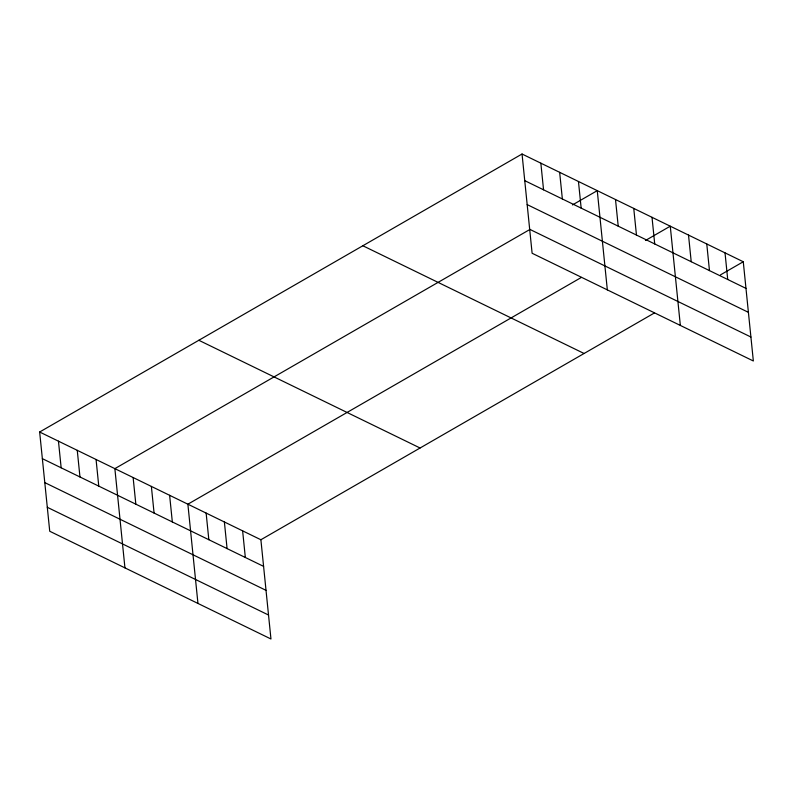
<?xml version="1.0" encoding="UTF-8"?>
<svg xmlns="http://www.w3.org/2000/svg" width="793" height="793" viewBox="0 0 793 793"><rect width="100%" height="100%" fill="white"/><g stroke="black" fill="none" stroke-linecap="round" stroke-linejoin="round"><path stroke-width="1.19" d="M39.65 432.016L260.887 539.746L270.958 638.989L49.731 531.251L39.65 432.016L522.042 154.011L743.269 261.749L753.35 360.984L532.113 253.254L522.042 154.011M529.03 229.96L114.866 468.643L124.947 567.877M572.447 204.941L597.258 190.647L607.339 289.881M581.368 277.431L187.872 504.199L197.953 603.433M645.452 240.497L670.263 226.193L680.344 325.427M260.887 539.746L654.374 312.977M720.53 274.854L743.269 261.749M524.738 180.645L745.975 288.384M527.176 204.604L748.414 312.343M529.684 229.296L750.912 337.025M362.847 245.751L584.084 353.49M198.835 340.276L420.072 448.005M42.356 458.651L263.593 566.38M44.785 482.61L266.022 590.339M47.293 507.292L268.53 615.031M725.02 252.858L727.726 279.493M706.771 243.976L709.467 270.611M688.512 235.085L691.218 261.72M652.015 217.312L654.721 243.947M633.756 208.42L636.462 235.055M615.507 199.529L618.213 226.164M578.454 181.488L581.16 208.123M559.65 172.329L562.356 198.964M540.846 163.17L543.552 189.805M242.628 530.864L245.334 557.499M224.379 521.972L227.085 548.607M206.13 513.081L208.837 539.716M169.623 495.308L172.329 521.943M151.374 486.416L154.08 513.061M133.125 477.535L135.831 504.17M96.062 459.484L98.768 486.119M77.258 450.335L79.964 476.97M58.454 441.176L61.16 467.811"/></g></svg>
